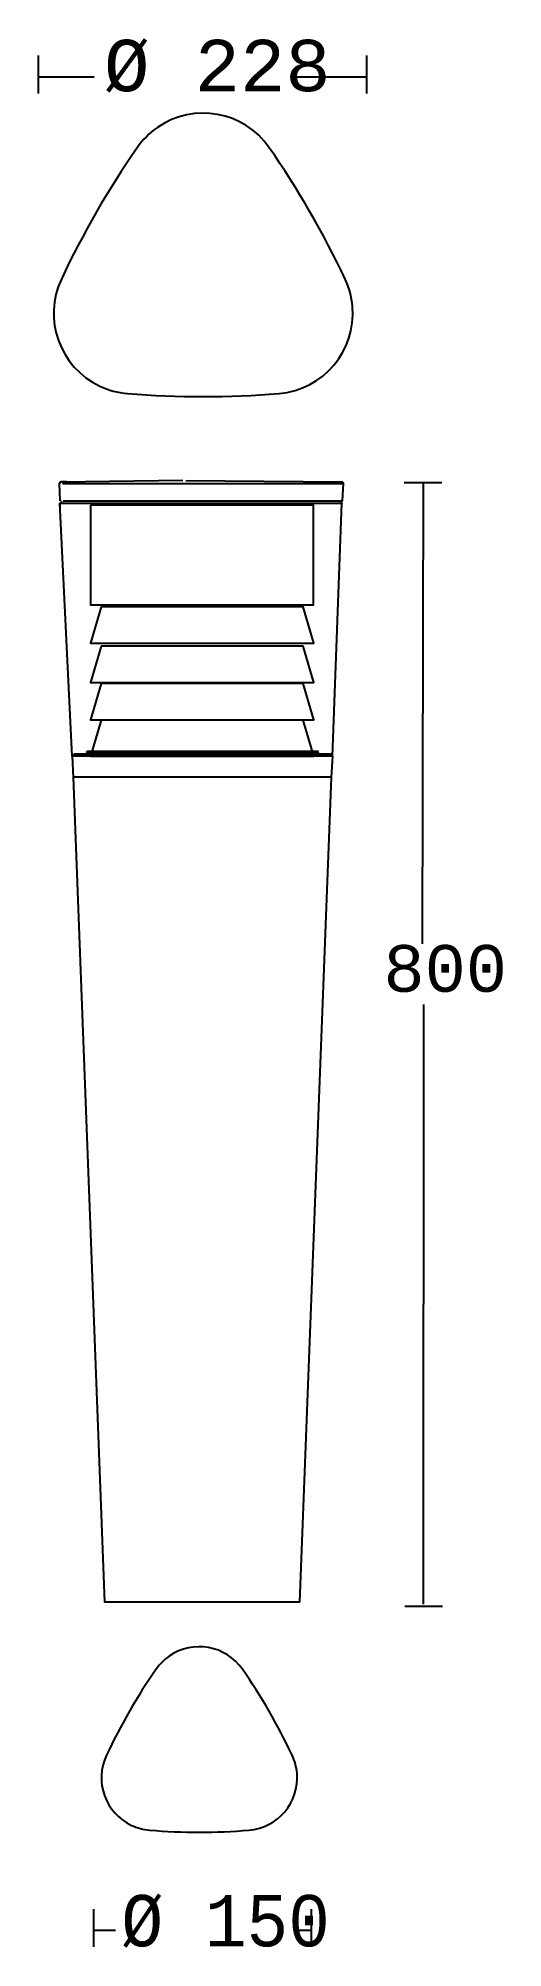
# Model space of a CAD drawing. Extents: x 0 to 67, y 5 to 279.
import ezdxf

# ---------------------------------------------------------------- set-up
doc = ezdxf.new("R2010")
doc.units = 0
doc.layers.add('LIVELLO_1', color=160, linetype='Continuous')
doc.styles.add('STD', font='txt')

# ---------------------------------------------------------------- blocks, each defined once
blk = doc.blocks.new('AI9-BLK1')
at = {"layer": 'LIVELLO_1', "color": 7}
for p, q in [((-31.91, 135.68), (-31.91, 130.26)), ((15.26, 135.68), (15.26, 130.26)), ((-31.91, 132.66), (-23.88, 132.66)), ((4.3, 132.66), (15.26, 132.66)), ((-28.64, 74.45), (-11.12, 74.68)), ((-28.42, 74.22), (11.96, 74.22)), ((-10.7, 74.67), (11.76, 74.45)), ((11.81, 71.72), (11.94, 74.24)), ((26.08, 74.32), (20.65, 74.32)), ((23.37, 74.32), (23.27, 8.08)), ((-28.83, 71.39), (11.76, 71.39)), ((-28.81, 71.41), (-28.81, 70.86)), ((-27.01, 35.04), (-28.81, 71.41)), ((-28.56, 71.41), (-28.58, 71.72)), ((11.84, 71.7), (-28.32, 71.7)), ((10.35, 35.04), (11.73, 71.41)), ((11.64, 71.72), (11.63, 71.41)), ((11.73, 71.41), (11.73, 71.29)), ((-24.93, 35.76), (8.37, 35.76)), ((-24.89, 35.48), (-24.9, 35.74)), ((-24.54, 35.74), (-24.47, 35.47)), ((-24.27, 35.74), (-24.26, 35.47)), ((7.71, 35.74), (7.7, 35.48)), ((7.98, 35.74), (7.91, 35.48)), ((8.33, 35.48), (8.34, 35.74)), ((10.38, 35.06), (-27.04, 35.06)), ((-26.82, 32.01), (-26.98, 35.09)), ((10.18, 35.37), (-26.81, 35.37)), ((-26.78, 35.35), (-26.79, 35.04)), ((-24.89, 35.48), (-24.47, 35.48)), ((-24.47, 35.47), (-21.52, 35.47)), ((-22.03, 35.47), (-21.92, 35.04)), ((-21.51, 35.48), (-21.63, 35.04)), ((-21.51, 35.48), (8.33, 35.48)), ((4.95, 35.48), (5.07, 35.04)), ((5, 35.06), (5.39, 35.06)), ((5.47, 35.48), (5.36, 35.04)), ((10.16, 35.04), (10.14, 35.35)), ((10.35, 35.04), (10.2, 32.01)), ((10.23, 32.04), (-26.9, 32.04)), ((10.17, 32.06), (5.63, -86.47)), ((23.44, -0.59), (23.38, -86.75)), ((26.18, -87.07), (20.75, -87.07)), ((-23.96, -130.55), (-23.96, -135.97)), ((7.29, -130.55), (7.29, -135.97)), ((-23.96, -133.57), (-20.78, -133.57)), ((4.77, -133.57), (7.29, -133.57))]:
    blk.add_line(p, q, dxfattribs=at)
for points in [[(-28.75, 71.72), (-28.85, 74.24), (-28.85, 74.27)], [(11.94, 74.24), (11.94, 74.27), (11.76, 74.45)], [(5.66, -86.45), (-22.35, -86.45), (-26.85, 32.04)]]:
    blk.add_lwpolyline(points, dxfattribs=at)
for points in [[(-24.39, 71.1), (-24.39, 56.8), (7.65, 56.8), (7.65, 71.1)], [(-22.88, 56.49), (-24.4, 51.29), (7.67, 51.29), (6.15, 56.49)], [(-22.88, 50.86), (-24.4, 45.66), (7.67, 45.66), (6.15, 50.86)], [(-22.88, 45.49), (-24.4, 40.28), (7.67, 40.28), (6.15, 45.49)], [(-22.88, 40.25), (-24.4, 35.05), (7.67, 35.05), (6.15, 40.25)]]:
    blk.add_lwpolyline(points, close=True, dxfattribs=at)
for points, knots in [([(1.29, 122.46), (-2.35, 127.7), (-9.55, 129), (-14.79, 125.36), (-15.92, 124.57), (-16.9, 123.59), (-17.69, 122.46)], [0, 0, 0, 0, 1, 1, 1, 2, 2, 2, 2]), ([(-28.58, 103.59), (-31.3, 97.82), (-28.82, 90.94), (-23.05, 88.22), (-21.8, 87.63), (-20.46, 87.27), (-19.09, 87.16)], [0, 0, 0, 0, 1, 1, 1, 2, 2, 2, 2]), ([(2.7, 87.16), (9.05, 87.69), (13.78, 93.28), (13.24, 99.64), (13.13, 101.01), (12.77, 102.35), (12.18, 103.59)], [0, 0, 0, 0, 1, 1, 1, 2, 2, 2, 2]), ([(-28.56, 74.45), (-28.48, 74.45), (-28.38, 74.45), (-28.3, 74.45), (-28.21, 74.46), (-28.15, 74.46), (-28.02, 74.46), (-27.9, 74.46), (-27.73, 74.47), (-27.77, 74.46), (-27.78, 74.46), (-27.81, 74.46), (-27.84, 74.46), (-27.94, 74.46), (-28.01, 74.46), (-28.09, 74.46), (-28.18, 74.46), (-28.28, 74.46), (-28.37, 74.45), (-28.46, 74.45), (-28.55, 74.45), (-28.64, 74.45)], [0, 0, 0, 0, 1, 1, 1, 2, 2, 2, 3, 3, 3, 4, 4, 4, 5, 5, 5, 6, 6, 6, 7, 7, 7, 7]), ([(-28.2, 71.41), (-28.2, 71.41), (-28.22, 71.41), (-28.22, 71.41), (-28.27, 71.41), (-28.13, 71.41), (-28.03, 71.41), (-28.03, 71.41), (-27.74, 71.41), (-27.74, 71.41), (-27.74, 71.41), (-27.45, 71.41), (-27.45, 71.41), (-27.45, 71.41), (-26.66, 71.41), (-26.66, 71.41), (-26.66, 71.41), (-26.15, 71.41), (-26.15, 71.41), (-26.15, 71.41), (-25.6, 71.41), (-25.6, 71.41), (-25.6, 71.41), (-24.94, 71.41), (-24.94, 71.41), (-24.94, 71.41), (-24.22, 71.41), (-24.22, 71.41), (-24.22, 71.41), (-23.52, 71.41), (-23.52, 71.41)], [0, 0, 0, 0, 1, 1, 1, 2, 2, 2, 3, 3, 3, 4, 4, 4, 5, 5, 5, 6, 6, 6, 7, 7, 7, 8, 8, 8, 9, 9, 9, 10, 10, 10, 10]), ([(-2.56, -96.1), (-4.94, -92.68), (-9.65, -91.83), (-13.08, -94.21), (-13.82, -94.72), (-14.46, -95.36), (-14.98, -96.1)], [0, 0, 0, 0, 1, 1, 1, 2, 2, 2, 2]), ([(-22.11, -108.46), (-23.89, -112.24), (-22.27, -116.74), (-18.49, -118.52), (-17.68, -118.9), (-16.8, -119.13), (-15.9, -119.21)], [0, 0, 0, 0, 1, 1, 1, 2, 2, 2, 2]), ([(-1.63, -119.21), (2.53, -118.86), (5.62, -115.2), (5.27, -111.04), (5.19, -110.15), (4.96, -109.27), (4.58, -108.46)], [0, 0, 0, 0, 1, 1, 1, 2, 2, 2, 2])]:
    blk.add_open_spline(points, degree=3, knots=knots, dxfattribs=at)
for points in [[(-17.69, 122.46), (-21.84, 116.48), (-25.48, 110.17), (-28.58, 103.59)], [(12.18, 103.59), (9.08, 110.18), (5.44, 116.49), (1.29, 122.46)], [(-19.09, 87.16), (-11.84, 86.55), (-4.55, 86.55), (2.7, 87.16)], [(-28.62, 74.45), (-28.74, 74.45), (-28.84, 74.35), (-28.85, 74.23)], [(-23.29, 35.74), (-23.3, 35.65), (-23.31, 35.56), (-23.32, 35.47)], [(6.76, 35.48), (6.75, 35.56), (6.74, 35.65), (6.72, 35.74)], [(-14.98, -96.1), (-17.69, -100.01), (-20.08, -104.15), (-22.11, -108.46)], [(4.58, -108.46), (2.55, -104.15), (0.16, -100.01), (-2.56, -96.1)], [(-15.9, -119.21), (-11.15, -119.61), (-6.38, -119.61), (-1.63, -119.21)]]:
    blk.add_open_spline(points, degree=3, dxfattribs=at)
at = {"layer": 'LIVELLO_1', "color": 7, "attachment_point": 1, "style": 'STD'}
for s, insert, char_height in [('\\fCourier|b0|i0;\\H7.3791;\\W0.88;\\C7;Ø 228', (-22.44, 137.95), 7.3791), ('\\fCourier|b0|i0;\\H6.7083;\\W0.88;\\C7;800', (17.69, 7.93), 6.7083), ('\\fCourier|b0|i0;\\H7.3791;\\W0.81;\\C7;Ø 150', (-19.95, -128.52), 7.3791)]:
    blk.add_mtext(s, dxfattribs=dict(at, insert=insert, char_height=char_height))

msp = doc.modelspace()

# ---------------------------------------------------------------- block references
at = {"layer": 'LIVELLO_1', "color": 7}
msp.add_blockref('AI9-BLK1', (31.971089, 141.169678), dxfattribs=at)

doc.saveas('drawing.dxf')
